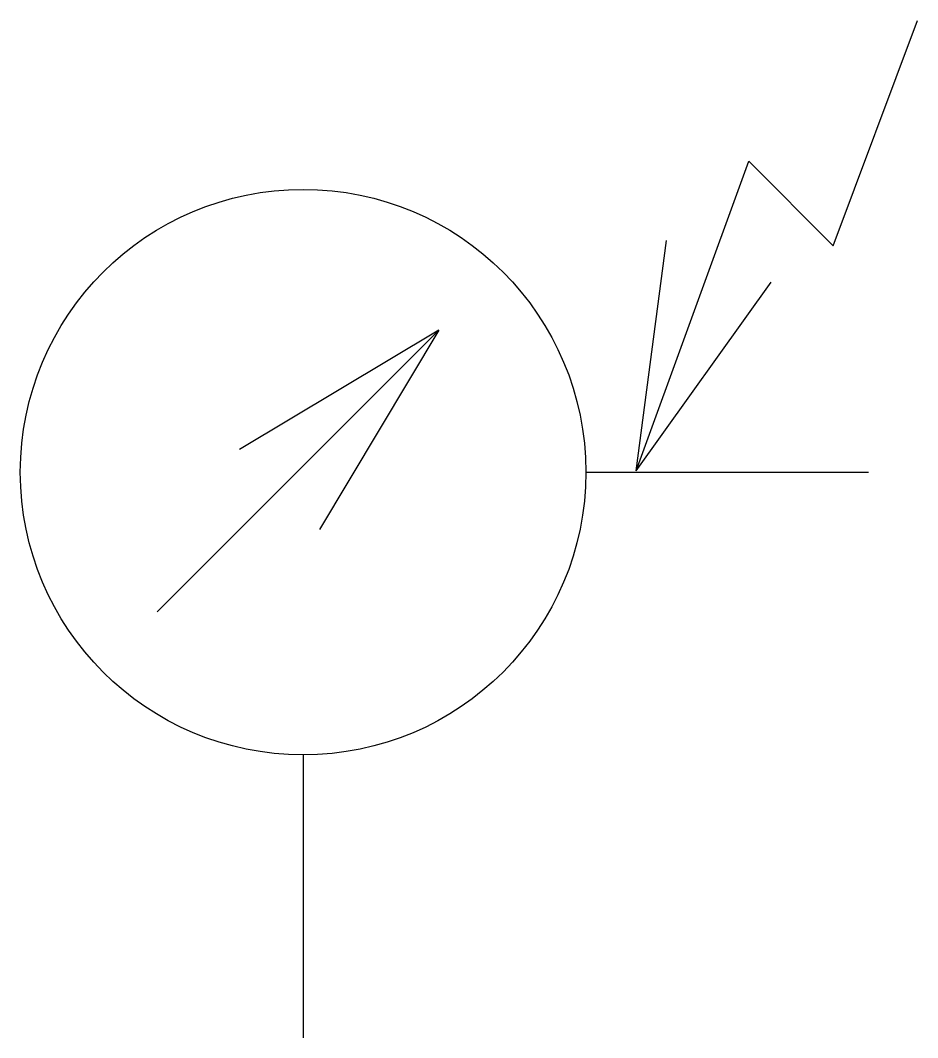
# Model space of a CAD drawing. Header units: millimetres. Extents: x 90.2 to 106.1, y -10.2 to 7.8.
import ezdxf

# ---------------------------------------------------------------- set-up
doc = ezdxf.new("R2010")
doc.units = ezdxf.units.MM
doc.linetypes.add('K5LT_BASIC', pattern=[0])

msp = doc.modelspace()

# ---------------------------------------------------------------- linework, layer by layer
at = {"color": 1, "linetype": 'K5LT_BASIC'}
for p, q in [((104.596, 3.805), (106.09, 7.789)), ((101.11, -0.179), (103.102, 5.299)), ((103.102, 5.299), (104.596, 3.805)), ((101.11, -0.179), (101.648, 3.895)), ((101.11, -0.179), (103.5, 3.158)), ((92.644, -2.669), (97.624, 2.311)), ((97.624, 2.311), (94.098, 0.2)), ((97.624, 2.311), (95.512, -1.215)), ((100.223, -0.199), (105.223, -0.199)), ((95.223, -5.199), (95.223, -10.199))]:
    msp.add_line(p, q, dxfattribs=at)
msp.add_circle((95.223, -0.199), 5, dxfattribs=at)

doc.saveas('drawing.dxf')
